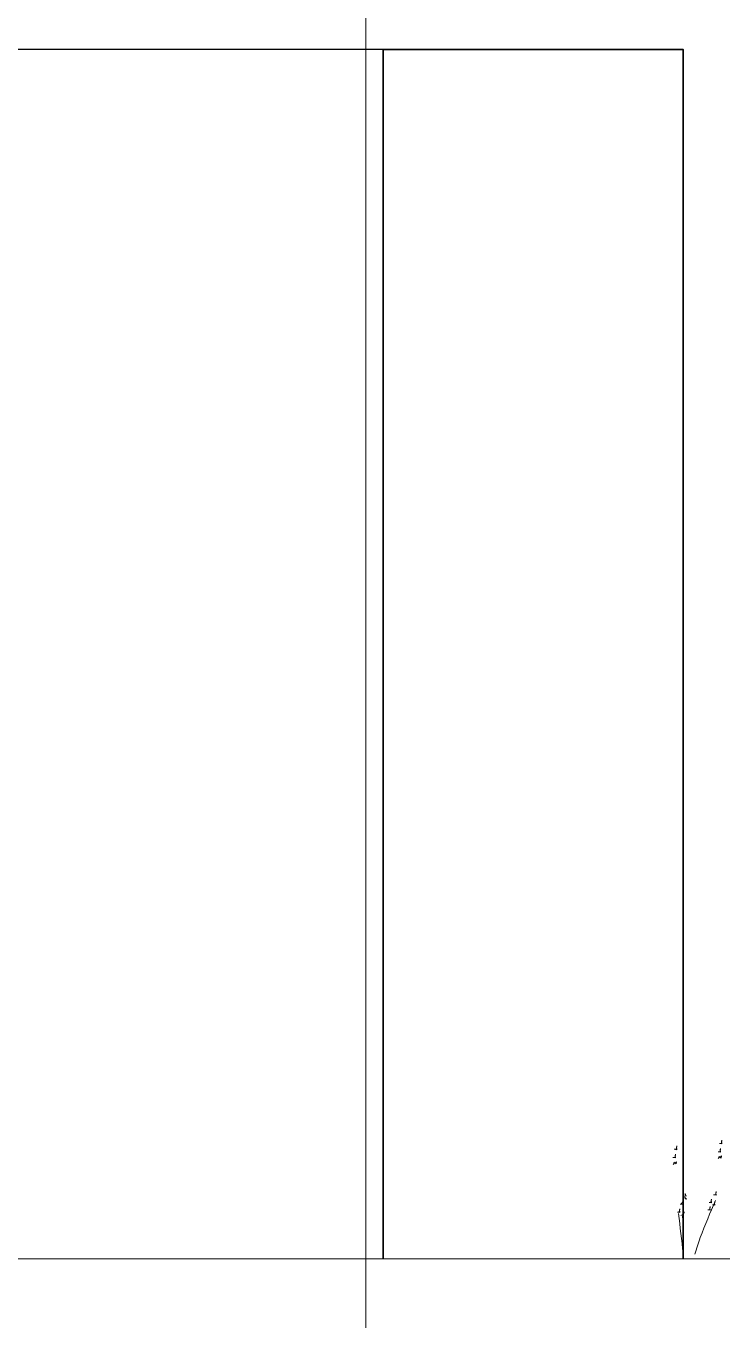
# Model space of a CAD drawing. Header units: metres. Extents: x 0 to 4415, y 1197 to 2590.
# Drawn here: x 1806.649 to 1807.225, y 1201.988 to 1203.058 of the extents above; entities that cross this region are included whole.
import ezdxf

# ---------------------------------------------------------------- set-up
doc = ezdxf.new("R2010")
doc.units = ezdxf.units.M
doc.linetypes.add('CACHE2', pattern=[4.7625, 3.175, -1.5875])
doc.layers.add('A_VEGETATION', color=7, linetype='Continuous', lineweight=9, true_color=0x009900)
for name, color, linetype, lineweight in [('caché', 20, 'CACHE2', 13), ('Façade 02', 41, 'Continuous', 35), ('façade 03', 33, 'Continuous', 25)]:
    doc.layers.add(name, color=color, linetype=linetype, lineweight=lineweight)

# ---------------------------------------------------------------- blocks, each defined once
blk = doc.blocks.new('Arbustes 1_coupes')
at = {"flags": 128}
for points in [[(-0.137, 2.254), (-0.13, 2.193), (-0.181, 2.202), (-0.137, 2.21), (-0.13, 2.271)], [(0.786, 2.199), (0.793, 2.138), (0.742, 2.147), (0.786, 2.155), (0.793, 2.216)], [(0.814, 2.374), (0.821, 2.313), (0.77, 2.322), (0.814, 2.331), (0.821, 2.391)], [(-0.165, 2.078), (-0.158, 2.018), (-0.21, 2.026), (-0.165, 2.035), (-0.158, 2.096)], [(-0.191, 1.929), (-0.146, 1.893), (-0.137, 1.938), (-0.181, 1.919), (-0.207, 1.884)], [(0.76, 2.049), (0.805, 2.013), (0.814, 2.058), (0.77, 2.039), (0.744, 2.005)], [(-0.031, 1.045), (0.011, 1.036), (-0.006, 1.105), (-0.015, 1.071), (-0.05, 1.036)], [(0.039, 1.185), (0.065, 1.15), (0.081, 1.159), (0.039, 1.168), (0.046, 1.265), (0.065, 1.211)], [(0.592, 1.132), (0.599, 1.071), (0.548, 1.079), (0.592, 1.088), (0.599, 1.149)], [(0.662, 1.079), (0.669, 1.019), (0.618, 1.027), (0.662, 1.036), (0.669, 1.097)], [(0.691, 1.291), (0.698, 1.23), (0.646, 1.239), (0.691, 1.247), (0.698, 1.308)], [(-0.076, 0.93), (-0.069, 0.869), (-0.12, 0.878), (-0.076, 0.887), (-0.069, 0.948)], [(-0.006, 0.719), (-0.015, 0.781), (0.011, 0.904), (0.02, 0.869), (-0.006, 0.824), (-0.05, 0.807)], [(0.566, 0.974), (0.573, 0.913), (0.522, 0.921), (0.566, 0.93), (0.573, 0.991)]]:
    blk.add_lwpolyline(points, dxfattribs=at)
blk.add_open_spline([(0.245, -0.012), (0.281, 0.105), (0.41, 0.49), (0.574, 0.861), (0.688, 1.12)], degree=3, knots=[0.9962316, 0.9962316, 0.9962316, 0.9962316, 1.0883514, 1.3002657, 1.3002657, 1.3002657, 1.3002657])
blk.add_open_spline([(0, 0), (-0.028, 0.284), (-0.062, 0.567), (-0.097, 0.85)], degree=3)

msp = doc.modelspace()

# ---------------------------------------------------------------- linework, layer by layer
at = {"layer": 'caché', "linetype": 'CACHE2'}
for p, q in [((1806.9302, 1201.0201), (1806.9302, 1213.6987)), ((1800.5223, 1202.0382), (1827.2457, 1202.0382)), ((1802.4789, 1202.0382), (1822.4727, 1202.0382))]:
    msp.add_line(p, q, dxfattribs=at)
msp.add_lwpolyline([(1806.9302, 1202.0382), (1810.6995, 1202.0382), (1810.6995, 1199.0382), (1825.6727, 1199.0382), (1825.6727, 1202.0382)], dxfattribs=at)
at = {"layer": 'Façade 02'}
msp.add_lwpolyline([(1807.1925, 1202.0382), (1807.1925, 1203.0382), (1806.9445, 1203.0382), (1806.9445, 1202.0382)], dxfattribs=at)
at = {"layer": 'façade 03'}
msp.add_line((1807.1925, 1203.0382), (1805.3397, 1203.0382), dxfattribs=at)

# ---------------------------------------------------------------- block references
at = {"layer": 'A_VEGETATION', "color": 86, "true_color": 0x1b6b00, "xscale": 0.03920000000000341, "yscale": 0.03920000000000341, "zscale": 0.03920000000000341, "rotation": 0.1380011812737671}
msp.add_blockref('Arbustes 1_coupes', (1807.1925, 1202.0425), dxfattribs=at)

doc.saveas('drawing.dxf')
